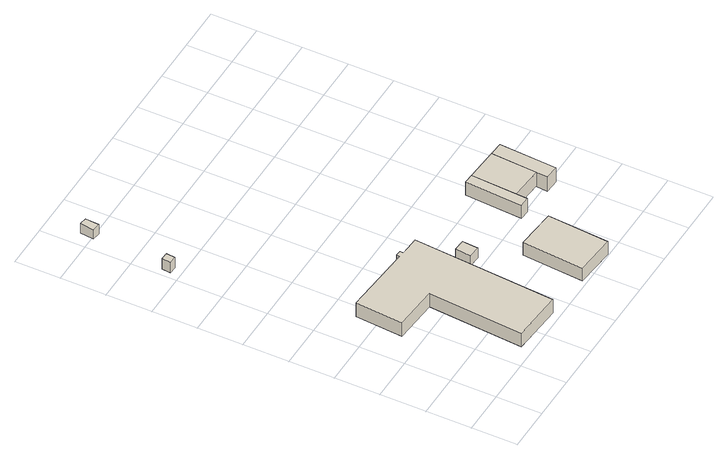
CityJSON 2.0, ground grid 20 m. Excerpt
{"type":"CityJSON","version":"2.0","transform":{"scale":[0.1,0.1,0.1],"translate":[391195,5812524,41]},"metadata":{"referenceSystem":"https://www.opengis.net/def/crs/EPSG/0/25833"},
"CityObjects":{
"building1":{"type":"Building","attributes":{"Gemeindeschluessel":"11000007","BezugspunktDach":"2200","function":"51009_1610","measuredHeight":6.46,"storeysAboveGround":0},"address":[{"country":"Germany","locality":"Berlin"}],"geometry":[{"type":"Solid","lod":"1","boundaries":[[[[0,1,2,3]],[[4,5,6,7]],[[4,7,3,2]],[[5,4,2,1]],[[6,5,1,0]],[[7,6,0,3]]]]}]},
"building2":{"type":"Building","attributes":{"Gemeindeschluessel":"11000007","BezugspunktDach":"2200","function":"31001_2150","measuredHeight":7.06,"storeysAboveGround":1},"address":[{"country":"Germany","locality":"Berlin","thoroughfareNumber":"53","thoroughfareName":"Ullsteinstraße"}],"geometry":[{"type":"Solid","lod":"1","boundaries":[[[[8,9,10,11,12,13,14,15,16,17]],[[18,19,20,21,22,23,24,25,26,27]],[[18,27,17,16]],[[19,18,16,15]],[[20,19,15,14]],[[21,20,14,13]],[[22,21,13,12]],[[23,22,12,11]],[[24,23,11,10]],[[25,24,10,9]],[[26,25,9,8]],[[27,26,8,17]]]]}]},
"building3":{"type":"Building","attributes":{"Gemeindeschluessel":"11000007","BezugspunktDach":"2200","function":"51009_1610","measuredHeight":4.96,"storeysAboveGround":0},"address":[{"country":"Germany","locality":"Berlin"}],"geometry":[{"type":"Solid","lod":"1","boundaries":[[[[28,29,30,31]],[[32,33,34,35]],[[32,35,31,30]],[[33,32,30,29]],[[34,33,29,28]],[[35,34,28,31]]]]}]},
"building4":{"type":"Building","attributes":{"Gemeindeschluessel":"11000007","BezugspunktDach":"2200","function":"31001_2200","measuredHeight":5.11,"storeysAboveGround":1},"address":[{"country":"Germany","locality":"Berlin","thoroughfareNumber":"53 (4)","thoroughfareName":"Ullsteinstraße"}],"geometry":[{"type":"Solid","lod":"1","boundaries":[[[[36,37,38,39]],[[40,41,42,43]],[[40,43,39,38]],[[41,40,38,37]],[[42,41,37,36]],[[43,42,36,39]]]]}]},
"building5":{"type":"Building","attributes":{"Gemeindeschluessel":"11000007","BezugspunktDach":"2200","function":"31001_2120","measuredHeight":6.53,"storeysAboveGround":1},"address":[{"country":"Germany","locality":"Berlin","thoroughfareNumber":"53 (2)","thoroughfareName":"Ullsteinstraße"}],"geometry":[{"type":"Solid","lod":"1","boundaries":[[[[44,45,46,47]],[[48,49,50,51]],[[48,51,47,46]],[[49,48,46,45]],[[50,49,45,44]],[[51,50,44,47]]]]}]},
"building6":{"type":"Building","attributes":{"Gemeindeschluessel":"11000007","BezugspunktDach":"2200","function":"31001_2200","measuredHeight":6.93,"storeysAboveGround":1},"address":[{"country":"Germany","locality":"Berlin","thoroughfareNumber":"53 (1)","thoroughfareName":"Ullsteinstraße"}],"geometry":[{"type":"Solid","lod":"1","boundaries":[[[[52,53,54,55,56]],[[57,58,59,60,61]],[[57,61,56,55]],[[58,57,55,54]],[[59,58,54,53]],[[60,59,53,52]],[[61,60,52,56]]]]}]},
"building7":{"type":"Building","attributes":{"Gemeindeschluessel":"11000007","BezugspunktDach":"2200","function":"51009_1610","measuredHeight":7.14,"storeysAboveGround":0},"address":[{"country":"Germany","locality":"Berlin"}],"geometry":[{"type":"Solid","lod":"1","boundaries":[[[[62,63,54,53]],[[64,65,66,67]],[[64,67,53,54]],[[65,64,54,63]],[[66,65,63,62]],[[67,66,62,53]]]]}]},
"building8":{"type":"Building","attributes":{"Gemeindeschluessel":"11000007","BezugspunktDach":"2200","function":"31001_2200","measuredHeight":7.49,"storeysAboveGround":1},"address":[{"country":"Germany","locality":"Berlin","thoroughfareNumber":"53 (3)","thoroughfareName":"Ullsteinstraße"}],"geometry":[{"type":"Solid","lod":"1","boundaries":[[[[68,69,70,71,72]],[[73,74,75,76,77]],[[73,77,72,71]],[[74,73,71,70]],[[75,74,70,69]],[[76,75,69,68]],[[77,76,68,72]]]]}]}
},
"vertices":[
[42,1429,77],[45,1468,77],[13,1470,77],[9,1431,77],[13,1470,22],[45,1468,22],[42,1429,22],[9,1431,22],
[333,470,71],[300,51,71],[526,34,71],[574,663,71],[488,669,71],[489,684,71],[464,686,71],[463,671,71],[150,695,71],[134,484,71],[150,695,0],[463,671,0],[464,686,0],[489,684,0],[488,669,0],[574,663,0],[526,34,0],[300,51,0],[333,470,0],[134,484,0],
[72,1778,72],[77,1840,72],[43,1844,72],[37,1782,72],[43,1844,23],[77,1840,23],[72,1778,23],[37,1782,23],
[660,435,58],[665,504,58],[614,508,58],[607,438,58],[614,508,7],[665,504,7],[660,435,7],[607,438,7],
[917,4,71],[938,276,71],[758,290,71],[737,17,71],[758,290,5],[938,276,5],[917,4,5],[737,17,5],
[981,390,76],[984,440,76],[996,643,76],[952,646,76],[937,392,76],[952,646,7],[996,643,7],[984,440,7],[981,390,7],[937,392,7],
[1130,431,76],[1142,634,76],[996,643,5],[1142,634,5],[1130,431,5],[984,440,5],
[1189,377,75],[1204,631,75],[1142,634,75],[1130,431,75],[1127,381,75],[1130,431,0],[1142,634,0],[1204,631,0],[1189,377,0],[1127,381,0]
]}
